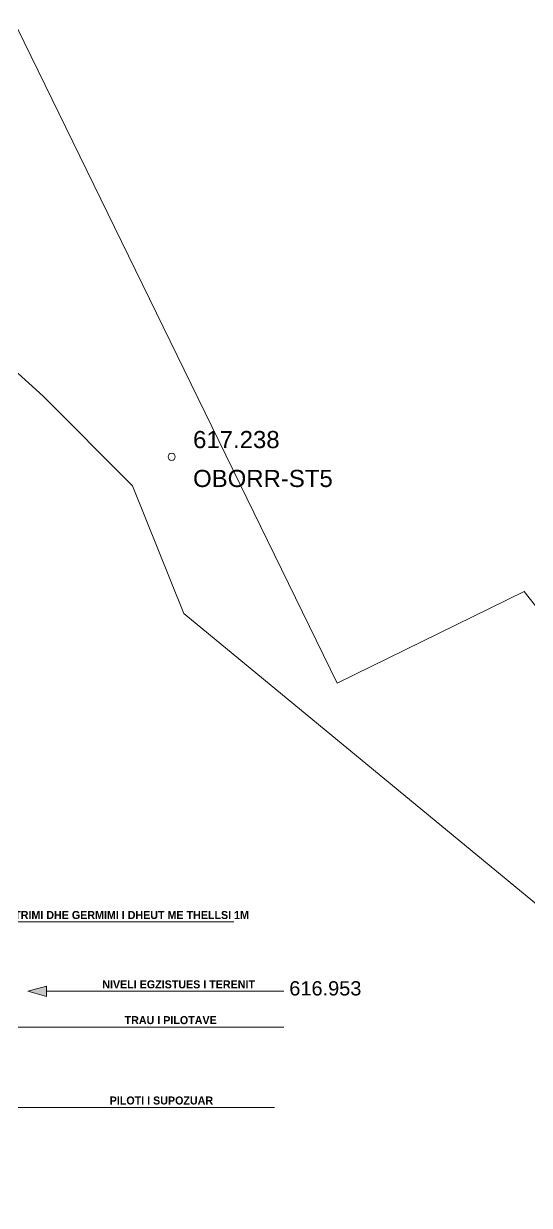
# Model space of a CAD drawing. Header units: metres. Extents: x 7511822 to 7512036, y 4692273 to 4692415.
# Drawn here: x 7511906.6 to 7511924.3, y 4692322.87 to 4692364.21 of the extents above; entities that cross this region are included whole.
import ezdxf

# ---------------------------------------------------------------- set-up
doc = ezdxf.new("R2010")
doc.units = ezdxf.units.M
doc.layers.get('0').update_dxf_attribs({"lineweight": 0})
for name, color, linetype, lineweight in [('A - Bodrumi -1 Polyline_Pen_No__23', 30, 'Continuous', 0), ('A - Fleta_Pen_No__101', 252, 'Continuous', 13), ('A - Veturat perdhes_Pen_No__101', 252, 'Continuous', 13), ('A - Veturat perdhes_Pen_No__82', 253, 'Continuous', 20), ('ll-cde-shtyllat', 7, 'Continuous', 0), ('Matjet', 210, 'Continuous', 0), ('Parcela Baze', 7, 'Continuous', 0), ('prerja betimi', 19, 'Continuous', 13)]:
    doc.layers.add(name, color=color, linetype=linetype, lineweight=lineweight)
doc.layers.add('A - Veturat perdhes', color=7, linetype='Continuous')
doc.styles.add('GENERATED_STYLE_1', font='arialbd.ttf')
doc.styles.get("Standard").update_dxf_attribs({"font": 'arial.ttf'})

# ---------------------------------------------------------------- blocks, each defined once
blk = doc.blocks.new('Polyline_9', base_point=(367067, 206892))
at = {"layer": 'A - Veturat perdhes_Pen_No__101', "linetype": 'Continuous', "lineweight": 13}
blk.add_hatch(color=252, dxfattribs=at).paths.add_polyline_path([(367067, 206892), (367652, 207230), (367405, 207478)])
at = {"layer": 'A - Veturat perdhes_Pen_No__101', "color": 252, "linetype": 'Continuous', "lineweight": 13}
for p, q in [((367067, 206892), (367405, 207478)), ((367067, 206892), (367652, 207230)), ((367405, 207478), (367652, 207230))]:
    blk.add_line(p, q, dxfattribs=at)
at = {"layer": 'A - Veturat perdhes_Pen_No__82', "color": 253, "linetype": 'Continuous', "lineweight": 20, "flags": 128}
blk.add_lwpolyline([(367529, 207354), (369782, 209607), (378004, 209607)], dxfattribs=at)
blk = doc.blocks.new('Polyline_10', base_point=(366258, 205931))
at = {"layer": 'A - Veturat perdhes_Pen_No__101', "linetype": 'Continuous', "lineweight": 13}
blk.add_hatch(color=252, dxfattribs=at).paths.add_polyline_path([(366258, 205931), (366911, 205756), (366911, 206106)])
at = {"layer": 'A - Veturat perdhes_Pen_No__101', "color": 252, "linetype": 'Continuous', "lineweight": 13}
for p, q in [((366258, 205931), (366911, 206106)), ((366258, 205931), (366911, 205756)), ((366911, 206106), (366911, 205756))]:
    blk.add_line(p, q, dxfattribs=at)
at = {"layer": 'A - Veturat perdhes_Pen_No__82', "color": 253, "linetype": 'Continuous', "lineweight": 20, "flags": 128}
blk.add_lwpolyline([(366911, 205931), (379758, 205931)], dxfattribs=at)
blk = doc.blocks.new('Polyline_11', base_point=(365934, 203119))
at = {"layer": 'A - Veturat perdhes_Pen_No__101', "linetype": 'Continuous', "lineweight": 13}
blk.add_hatch(color=252, dxfattribs=at).paths.add_polyline_path([(365934, 203119), (366587, 202944), (366587, 203294)])
at = {"layer": 'A - Veturat perdhes_Pen_No__101', "color": 252, "linetype": 'Continuous', "lineweight": 13}
for p, q in [((365934, 203119), (366587, 203294)), ((365934, 203119), (366587, 202944)), ((366587, 203294), (366587, 202944))]:
    blk.add_line(p, q, dxfattribs=at)
at = {"layer": 'A - Veturat perdhes_Pen_No__82', "color": 253, "linetype": 'Continuous', "lineweight": 20, "flags": 128}
blk.add_lwpolyline([(366587, 203119), (379434, 203119)], dxfattribs=at)
blk = doc.blocks.new('Polyline_13', base_point=(370790, 207182))
at = {"layer": 'A - Veturat perdhes_Pen_No__101', "linetype": 'Continuous', "lineweight": 13}
blk.add_hatch(color=252, dxfattribs=at).paths.add_polyline_path([(370790, 207182), (371443, 207007), (371443, 207357)])
at = {"layer": 'A - Veturat perdhes_Pen_No__101', "color": 252, "linetype": 'Continuous', "lineweight": 13}
for p, q in [((370790, 207182), (371443, 207357)), ((370790, 207182), (371443, 207007)), ((371443, 207357), (371443, 207007))]:
    blk.add_line(p, q, dxfattribs=at)
at = {"layer": 'A - Veturat perdhes_Pen_No__82', "color": 253, "linetype": 'Continuous', "lineweight": 20, "flags": 128}
blk.add_lwpolyline([(371443, 207182), (379758, 207182)], dxfattribs=at)
blk = doc.blocks.new('A$C561717F2')
at = {"layer": 'A - Veturat perdhes', "color": 253, "linetype": 'Continuous', "lineweight": 20}
for name, p in [('Polyline_9', (54036.1, 17354)), ('Polyline_13', (57759.2, 17643.2)), ('Polyline_10', (53227.4, 16392)), ('Polyline_11', (52903.6, 13580.1))]:
    blk.add_blockref(name, p, dxfattribs=at)
at = {"layer": 'A - Fleta_Pen_No__101', "color": 252, "linetype": 'Continuous', "lineweight": 13, "char_height": 280, "attachment_point": 8, "style": 'GENERATED_STYLE_1'}
for s, insert in [('\\A1;{\\fCentury Gothic|b1|i0|c0|p34;PASTRIMI DHE GERMIMI I DHEUT ME THELLSI 1M}', (61010.1, 20169)), ('\\A1;{\\fCentury Gothic|b1|i0|c0|p34;NIVELI EGZISTUES I TERENIT}', (63042.1, 17743.2)), ('\\A1;{\\fCentury Gothic|b1|i0|c0|p34;TRAU I PILOTAVE}', (62763.6, 16492)), ('\\A1;{\\fCentury Gothic|b1|i0|c0|p34;PILOTI I SUPOZUAR}', (62439.8, 13680.1))]:
    blk.add_mtext(s, dxfattribs=dict(at, insert=insert))
blk = doc.blocks.new('A$C51214811')
for points in [[(443.31, 173.75, -0.000001), (443.33, 190.23, -0.415883)], [(98.06, 90.5, -0.000001), (113.4, 90.48, -0.426088)], [(102.62, 138.06, -0.000001), (113.4, 138.04, -0.0589)]]:
    blk.add_lwpolyline(points, format="xyb")
blk = doc.blocks.new('*U193', base_point=(7511911.78, 4692349.06, 617.238))
at = {"layer": 'Matjet', "linetype": 'ByBlock', "lineweight": -2}
blk.add_line((7511911.78, 4692349.06, 617.238), (7511911.78, 4692349.06, 617.238), dxfattribs=at)
blk.add_circle((7511911.78, 4692349.06, 617.238), 0.125, dxfattribs=at)
at = {"layer": 'Matjet', "linetype": 'ByBlock', "char_height": 0.6}
for s, insert, attachment_point in [('617.238', (7511912.53, 4692349.66, 617.238), 4), ('OBORR-ST5', (7511912.53, 4692348.603, 617.238), 1)]:
    blk.add_mtext(s, dxfattribs=dict(at, insert=insert, attachment_point=attachment_point))

msp = doc.modelspace()

# ---------------------------------------------------------------- linework, layer by layer
at = {"layer": 'A - Bodrumi -1 Polyline_Pen_No__23', "color": 30, "linetype": 'Continuous', "lineweight": 20}
msp.add_lwpolyline([(7511925.199, 4692382.931), (7511882.027, 4692361.832), (7511884.617, 4692356.531), (7511905.147, 4692366.564), (7511917.569, 4692341.147), (7511924.116, 4692344.347), (7511924.648, 4692343.684), (7511944.016, 4692359.288), (7511943.588, 4692359.823), (7511945.543, 4692361.394), (7511936.394, 4692372.817), (7511934.515, 4692371.312)], close=True, dxfattribs=at)
at = {"layer": 'Parcela Baze', "flags": 128}
msp.add_lwpolyline([(7511977.366, 4692357.776), (7511935.682, 4692324.288), (7511925.491, 4692332.643), (7511912.211, 4692343.575), (7511910.408, 4692348.042), (7511907.287, 4692351.18), (7511897.246, 4692360.267), (7511893.466, 4692365.435), (7511890.286, 4692365.442), (7511887.703, 4692365.8), (7511877.458, 4692367.218), (7511869.461, 4692368.275), (7511866.082, 4692368.871), (7511866.161, 4692371.131), (7511868.089, 4692380.675)], dxfattribs=at)

# ---------------------------------------------------------------- block references
at = {"layer": 'll-cde-shtyllat', "xscale": 0.0599310112389988, "yscale": 0.0599310112389988, "zscale": 0.0599310112389988, "rotation": 308.7325131062978}
msp.add_blockref('A$C51214811', (7511930.978, 4692368.487), dxfattribs=at)
at = {"layer": 'Matjet'}
msp.add_blockref('*U193', (7511911.78, 4692349.06, 617.238), dxfattribs=at)
at = {"layer": 'prerja betimi', "xscale": 0.001, "yscale": 0.001, "zscale": 0.001}
msp.add_blockref('A$C561717F2', (7511848.982, 4692312.717), dxfattribs=at)

# ---------------------------------------------------------------- texts
at = {"layer": 'prerja betimi'}
msp.add_text('616.953', height=0.5, dxfattribs=at).set_placement((7511915.898, 4692330.215))

doc.saveas('drawing.dxf')
